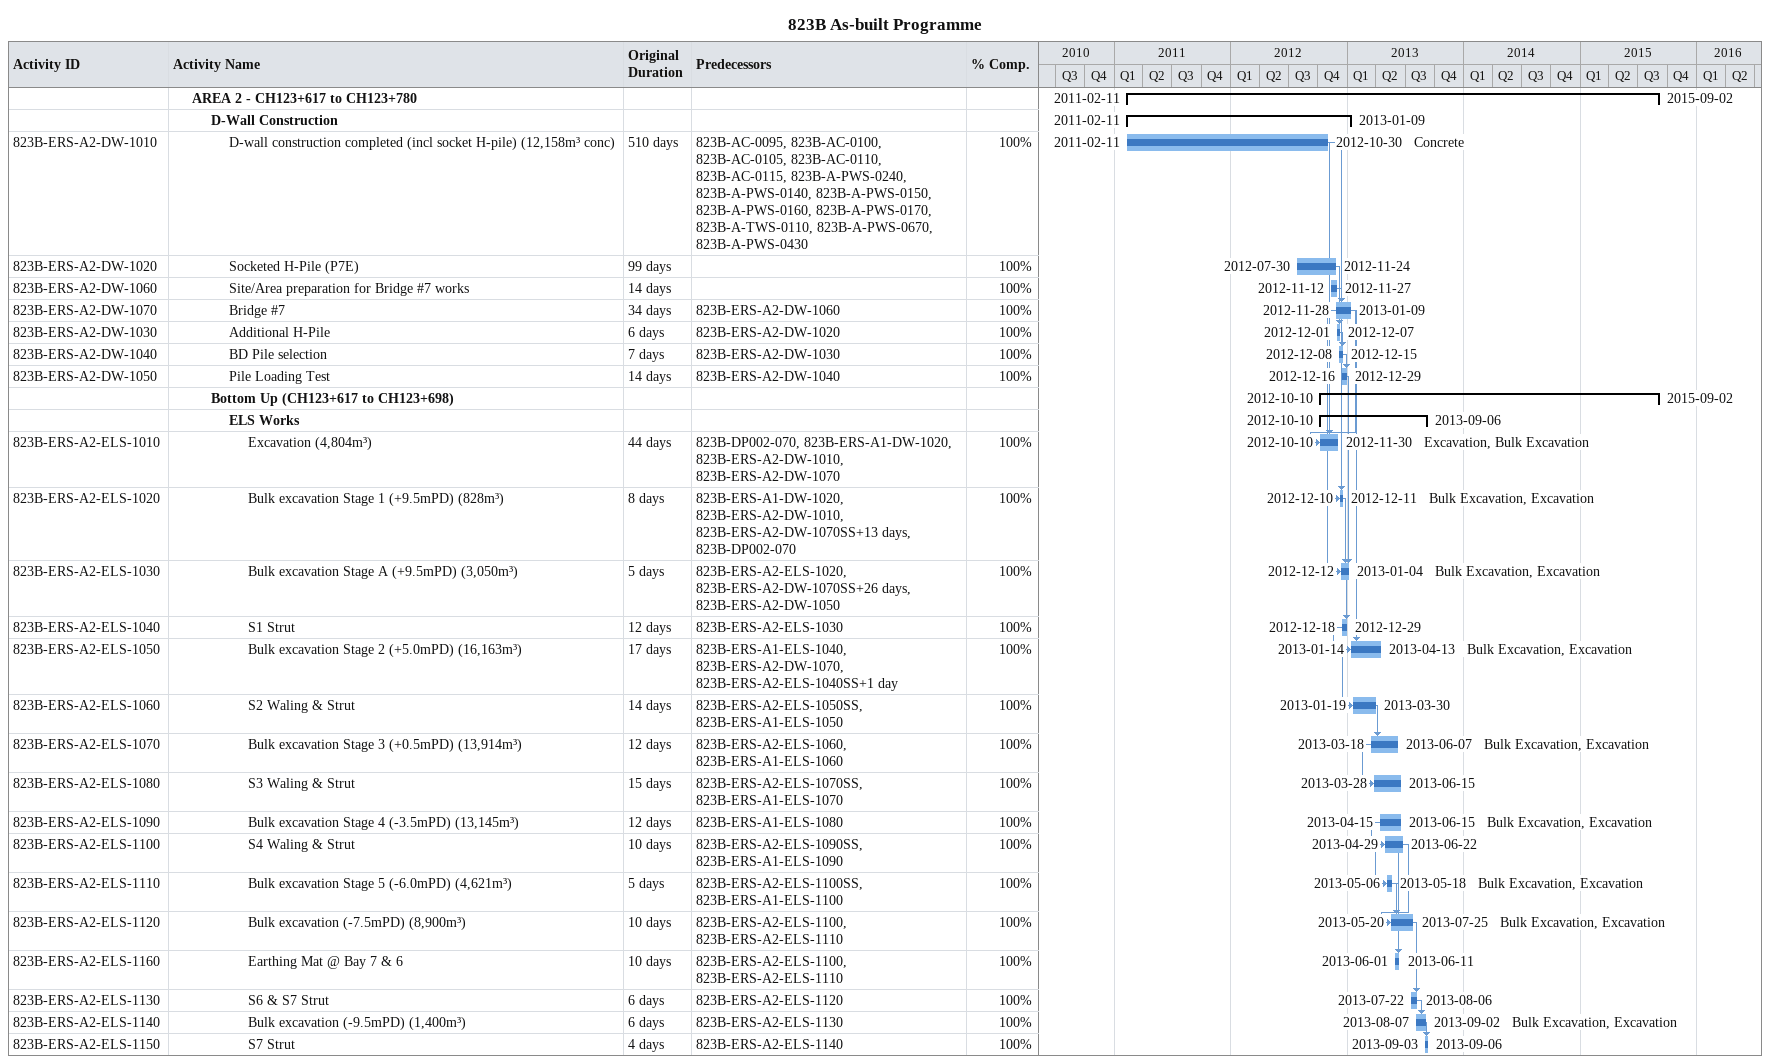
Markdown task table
823B As-built Programme

| ID | Level | Task | Original duration | Start | Finish | Predecessors | Resources | % complete |
|---|---|---|---|---|---|---|---|---|
|  | 2 | **AREA 2 - CH123+617 to CH123+780** |  | 2011-02-11 | 2015-09-02 |  |  |  |
|  | 3 | **D-Wall Construction** |  | 2011-02-11 | 2013-01-09 |  |  |  |
| 823B-ERS-A2-DW-1010 | 4 | D-wall construction completed (incl socket H-pile) (12,158m³ conc) | 510d | 2011-02-11 | 2012-10-30 | 823B-AC-0095, 823B-AC-0100, 823B-AC-0105, 823B-AC-0110, 823B-AC-0115, 823B-A-PWS-0240, 823B-A-PWS-0140, 823B-A-PWS-0150, 823B-A-PWS-0160, 823B-A-PWS-0170, 823B-A-TWS-0110, 823B-A-PWS-0670, 823B-A-PWS-0430 | Concrete | 100 |
| 823B-ERS-A2-DW-1020 | 4 | Socketed H-Pile (P7E) | 99d | 2012-07-30 | 2012-11-24 |  |  | 100 |
| 823B-ERS-A2-DW-1060 | 4 | Site/Area preparation for Bridge #7 works | 14d | 2012-11-12 | 2012-11-27 |  |  | 100 |
| 823B-ERS-A2-DW-1070 | 4 | Bridge #7 | 34d | 2012-11-28 | 2013-01-09 | 823B-ERS-A2-DW-1060 |  | 100 |
| 823B-ERS-A2-DW-1030 | 4 | Additional H-Pile | 6d | 2012-12-01 | 2012-12-07 | 823B-ERS-A2-DW-1020 |  | 100 |
| 823B-ERS-A2-DW-1040 | 4 | BD Pile selection | 7d | 2012-12-08 | 2012-12-15 | 823B-ERS-A2-DW-1030 |  | 100 |
| 823B-ERS-A2-DW-1050 | 4 | Pile Loading Test | 14d | 2012-12-16 | 2012-12-29 | 823B-ERS-A2-DW-1040 |  | 100 |
|  | 3 | **Bottom Up (CH123+617 to CH123+698)** |  | 2012-10-10 | 2015-09-02 |  |  |  |
|  | 4 | **ELS Works** |  | 2012-10-10 | 2013-09-06 |  |  |  |
| 823B-ERS-A2-ELS-1010 | 5 | Excavation (4,804m³) | 44d | 2012-10-10 | 2012-11-30 | 823B-DP002-070, 823B-ERS-A1-DW-1020, 823B-ERS-A2-DW-1010, 823B-ERS-A2-DW-1070 | Excavation, Bulk Excavation | 100 |
| 823B-ERS-A2-ELS-1020 | 5 | Bulk excavation Stage 1 (+9.5mPD) (828m³) | 8d | 2012-12-10 | 2012-12-11 | 823B-ERS-A1-DW-1020, 823B-ERS-A2-DW-1010, 823B-ERS-A2-DW-1070SS+13d, 823B-DP002-070 | Bulk Excavation, Excavation | 100 |
| 823B-ERS-A2-ELS-1030 | 5 | Bulk excavation Stage A (+9.5mPD) (3,050m³) | 5d | 2012-12-12 | 2013-01-04 | 823B-ERS-A2-ELS-1020, 823B-ERS-A2-DW-1070SS+26d, 823B-ERS-A2-DW-1050 | Bulk Excavation, Excavation | 100 |
| 823B-ERS-A2-ELS-1040 | 5 | S1 Strut | 12d | 2012-12-18 | 2012-12-29 | 823B-ERS-A2-ELS-1030 |  | 100 |
| 823B-ERS-A2-ELS-1050 | 5 | Bulk excavation Stage 2 (+5.0mPD) (16,163m³) | 17d | 2013-01-14 | 2013-04-13 | 823B-ERS-A1-ELS-1040, 823B-ERS-A2-DW-1070, 823B-ERS-A2-ELS-1040SS+1d | Bulk Excavation, Excavation | 100 |
| 823B-ERS-A2-ELS-1060 | 5 | S2 Waling & Strut | 14d | 2013-01-19 | 2013-03-30 | 823B-ERS-A2-ELS-1050SS, 823B-ERS-A1-ELS-1050 |  | 100 |
| 823B-ERS-A2-ELS-1070 | 5 | Bulk excavation Stage 3 (+0.5mPD) (13,914m³) | 12d | 2013-03-18 | 2013-06-07 | 823B-ERS-A2-ELS-1060, 823B-ERS-A1-ELS-1060 | Bulk Excavation, Excavation | 100 |
| 823B-ERS-A2-ELS-1080 | 5 | S3 Waling & Strut | 15d | 2013-03-28 | 2013-06-15 | 823B-ERS-A2-ELS-1070SS, 823B-ERS-A1-ELS-1070 |  | 100 |
| 823B-ERS-A2-ELS-1090 | 5 | Bulk excavation Stage 4 (-3.5mPD) (13,145m³) | 12d | 2013-04-15 | 2013-06-15 | 823B-ERS-A1-ELS-1080 | Bulk Excavation, Excavation | 100 |
| 823B-ERS-A2-ELS-1100 | 5 | S4 Waling & Strut | 10d | 2013-04-29 | 2013-06-22 | 823B-ERS-A2-ELS-1090SS, 823B-ERS-A1-ELS-1090 |  | 100 |
| 823B-ERS-A2-ELS-1110 | 5 | Bulk excavation Stage 5 (-6.0mPD) (4,621m³) | 5d | 2013-05-06 | 2013-05-18 | 823B-ERS-A2-ELS-1100SS, 823B-ERS-A1-ELS-1100 | Bulk Excavation, Excavation | 100 |
| 823B-ERS-A2-ELS-1120 | 5 | Bulk excavation (-7.5mPD) (8,900m³) | 10d | 2013-05-20 | 2013-07-25 | 823B-ERS-A2-ELS-1100, 823B-ERS-A2-ELS-1110 | Bulk Excavation, Excavation | 100 |
| 823B-ERS-A2-ELS-1160 | 5 | Earthing Mat @ Bay 7 & 6 | 10d | 2013-06-01 | 2013-06-11 | 823B-ERS-A2-ELS-1100, 823B-ERS-A2-ELS-1110 |  | 100 |
| 823B-ERS-A2-ELS-1130 | 5 | S6 & S7 Strut | 6d | 2013-07-22 | 2013-08-06 | 823B-ERS-A2-ELS-1120 |  | 100 |
| 823B-ERS-A2-ELS-1140 | 5 | Bulk excavation (-9.5mPD) (1,400m³) | 6d | 2013-08-07 | 2013-09-02 | 823B-ERS-A2-ELS-1130 | Bulk Excavation, Excavation | 100 |
| 823B-ERS-A2-ELS-1150 | 5 | S7 Strut | 4d | 2013-09-03 | 2013-09-06 | 823B-ERS-A2-ELS-1140 |  | 100 |
